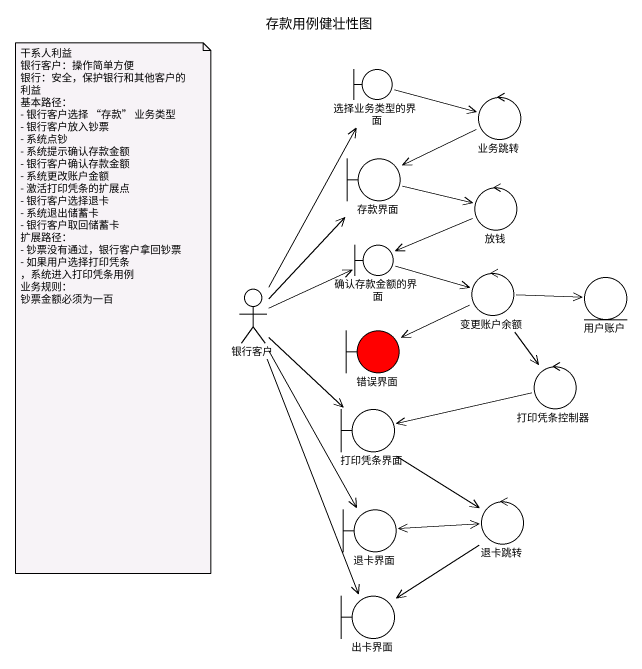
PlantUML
@startuml
title 存款用例健壮性图
boundary 选择业务类型的界面
control 业务跳转
boundary 存款界面
control 放钱
boundary 确认存款金额的界面
control 变更账户余额
actor 银行客户
entity 用户账户
boundary 错误界面 #FF0000
control 打印凭条控制器
boundary 打印凭条界面
boundary 退卡界面
control 退卡跳转
boundary 出卡界面
选择业务类型的界面 -right-> 业务跳转
业务跳转 -left-> 存款界面
存款界面 -right-> 放钱
放钱 -left-> 确认存款金额的界面
确认存款金额的界面 -right-> 变更账户余额
变更账户余额 -right-> 用户账户
变更账户余额 -left-> 错误界面
变更账户余额 --> 打印凭条控制器
银行客户 -up-> 选择业务类型的界面
银行客户 -up-> 存款界面
银行客户 -right-> 确认存款金额的界面
银行客户 --> 打印凭条界面
银行客户 --> 退卡界面
银行客户 --> 出卡界面
打印凭条控制器 -left-> 打印凭条界面
打印凭条界面 --> 退卡跳转
退卡界面 -right-> 退卡跳转
退卡跳转 -left-> 退卡界面
退卡跳转 --> 出卡界面
note as N1
  干系人利益
  银行客户：操作简单方便
  银行：安全，保护银行和其他客户的利益
  基本路径：
  - 银行客户选择 “存款” 业务类型
  - 银行客户放入钞票
  - 系统点钞
  - 系统提示确认存款金额
  - 银行客户确认存款金额
  - 系统更改账户金额
  - 激活打印凭条的扩展点
  - 银行客户选择退卡
  - 系统退出储蓄卡
  - 银行客户取回储蓄卡
  扩展路径：
  - 钞票没有通过，银行客户拿回钞票
  - 如果用户选择打印凭条 ，系统进入打印凭条用例
  业务规则：
  钞票金额必须为一百
end note
@enduml
